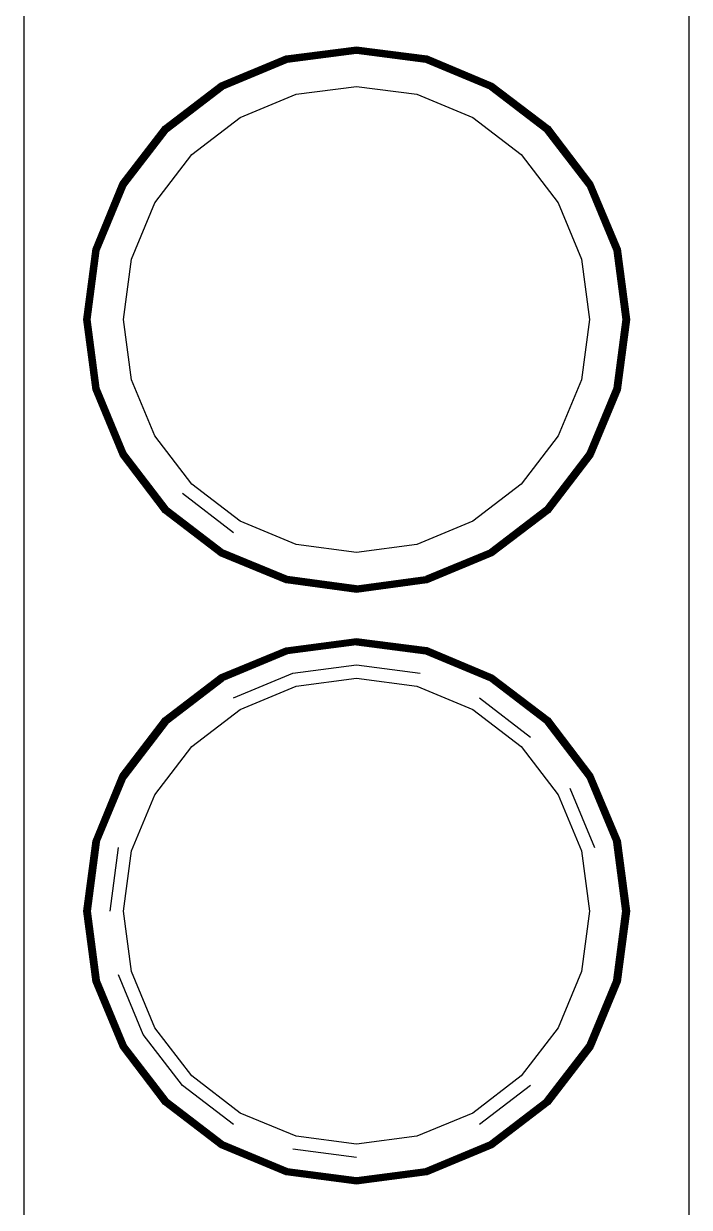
# Model space of a CAD drawing. Header units: metres. Extents: x 2.3 to 15.1, y 3 to 5.1.
# Drawn here: x 4.9542 to 4.9942, y 3.7339 to 3.805 of the extents above; entities that cross this region are included whole.
import ezdxf

# ---------------------------------------------------------------- set-up
doc = ezdxf.new("R2010")
doc.units = ezdxf.units.M
doc.layers.add('Edges', color=7, linetype='Continuous')

# ---------------------------------------------------------------- blocks, each defined once
blk = doc.blocks.new('Chemistry Lab table pl')
at = {"layer": 'Edges'}
for p, q in [((4.954183, 3.965), (4.954183, 3.645)), ((4.994183, 3.645), (4.994183, 3.965)), ((4.965984, 3.801423), (4.969942, 3.80305)), ((4.969942, 3.80305), (4.974183, 3.803598)), ((4.969952, 3.803011), (4.974183, 3.803568)), ((4.969969, 3.80295), (4.974183, 3.803528)), ((4.969975, 3.802925), (4.974183, 3.803479)), ((4.969983, 3.802898), (4.974183, 3.803451)), ((4.96999, 3.80287), (4.974183, 3.803422)), ((4.969998, 3.80284), (4.974183, 3.803391)), ((4.970006, 3.802809), (4.974183, 3.803359)), ((4.970015, 3.802777), (4.974183, 3.803325)), ((4.970024, 3.802744), (4.974183, 3.803291)), ((4.970033, 3.80271), (4.974183, 3.803257)), ((4.970042, 3.802677), (4.974183, 3.803222)), ((4.974183, 3.803598), (4.978428, 3.803063)), ((4.974183, 3.803568), (4.978414, 3.803011)), ((4.974183, 3.803528), (4.978397, 3.80295)), ((4.974183, 3.803479), (4.978391, 3.802925)), ((4.974183, 3.803451), (4.978383, 3.802898)), ((4.974183, 3.803422), (4.978376, 3.80287)), ((4.974183, 3.803391), (4.978368, 3.80284)), ((4.974183, 3.803359), (4.97836, 3.802809)), ((4.974183, 3.803325), (4.978351, 3.802777)), ((4.974183, 3.803291), (4.978342, 3.802744)), ((4.974183, 3.803257), (4.978333, 3.80271)), ((4.974183, 3.803222), (4.978324, 3.802677)), ((4.978428, 3.803063), (4.982371, 3.801404)), ((4.96601, 3.801378), (4.969952, 3.803011)), ((4.966042, 3.801323), (4.969969, 3.80295)), ((4.966054, 3.801301), (4.969975, 3.802925)), ((4.966068, 3.801277), (4.969983, 3.802898)), ((4.966083, 3.801251), (4.96999, 3.80287)), ((4.966098, 3.801225), (4.969998, 3.80284)), ((4.966115, 3.801197), (4.970006, 3.802809)), ((4.966131, 3.801168), (4.970015, 3.802777)), ((4.966148, 3.801138), (4.970024, 3.802744)), ((4.966166, 3.801108), (4.970033, 3.80271)), ((4.966183, 3.801078), (4.970042, 3.802677)), ((4.978324, 3.802677), (4.982183, 3.801078)), ((4.978333, 3.80271), (4.9822, 3.801108)), ((4.978342, 3.802744), (4.982218, 3.801138)), ((4.978351, 3.802777), (4.982235, 3.801168)), ((4.97836, 3.802809), (4.982251, 3.801197)), ((4.978368, 3.80284), (4.982268, 3.801225)), ((4.978376, 3.80287), (4.982283, 3.801251)), ((4.978383, 3.802898), (4.982298, 3.801277)), ((4.978391, 3.802925), (4.982312, 3.801301)), ((4.978397, 3.80295), (4.982336, 3.801344)), ((4.978414, 3.803011), (4.982371, 3.801404)), ((4.978414, 3.803011), (4.982356, 3.801378)), ((4.978414, 3.803011), (4.982336, 3.801344)), ((4.962588, 3.798817), (4.965984, 3.801423)), ((4.962613, 3.798792), (4.96601, 3.801378)), ((4.962638, 3.798767), (4.96601, 3.801378)), ((4.962669, 3.798736), (4.966042, 3.801323)), ((4.962687, 3.798717), (4.966054, 3.801301)), ((4.962707, 3.798698), (4.966068, 3.801277)), ((4.962728, 3.798677), (4.966083, 3.801251)), ((4.96275, 3.798655), (4.966098, 3.801225)), ((4.962773, 3.798632), (4.966115, 3.801197)), ((4.962796, 3.798609), (4.966131, 3.801168)), ((4.96282, 3.798585), (4.966148, 3.801138)), ((4.962845, 3.79856), (4.966166, 3.801108)), ((4.962869, 3.798536), (4.966183, 3.801078)), ((4.97056, 3.800745), (4.974183, 3.801222)), ((4.974183, 3.801222), (4.977806, 3.800745)), ((4.982183, 3.801078), (4.985497, 3.798536)), ((4.9822, 3.801108), (4.985521, 3.79856)), ((4.982218, 3.801138), (4.985546, 3.798585)), ((4.982235, 3.801168), (4.98557, 3.798609)), ((4.982251, 3.801197), (4.985593, 3.798632)), ((4.982268, 3.801225), (4.985616, 3.798655)), ((4.982283, 3.801251), (4.985638, 3.798677)), ((4.982298, 3.801277), (4.985659, 3.798698)), ((4.982312, 3.801301), (4.985679, 3.798717)), ((4.982336, 3.801344), (4.985728, 3.798767)), ((4.982336, 3.801344), (4.985697, 3.798736)), ((4.982356, 3.801378), (4.985728, 3.798767)), ((4.982371, 3.801404), (4.985778, 3.798817)), ((4.982371, 3.801404), (4.985753, 3.798792)), ((4.967183, 3.799346), (4.97056, 3.800745)), ((4.977806, 3.800745), (4.981183, 3.799346)), ((4.959982, 3.795421), (4.962588, 3.798817)), ((4.960013, 3.795403), (4.962613, 3.798792)), ((4.960043, 3.795386), (4.962638, 3.798767)), ((4.964284, 3.797121), (4.967183, 3.799346)), ((4.981183, 3.799346), (4.984082, 3.797121)), ((4.985728, 3.798767), (4.988284, 3.795363)), ((4.985728, 3.798767), (4.988339, 3.795395)), ((4.985753, 3.798792), (4.988365, 3.79541)), ((4.985778, 3.798817), (4.988365, 3.79541)), ((4.960043, 3.795386), (4.962669, 3.798736)), ((4.960082, 3.795363), (4.962669, 3.798736)), ((4.960104, 3.79535), (4.962687, 3.798717)), ((4.960128, 3.795337), (4.962707, 3.798698)), ((4.960153, 3.795322), (4.962728, 3.798677)), ((4.96018, 3.795306), (4.96275, 3.798655)), ((4.960208, 3.79529), (4.962773, 3.798632)), ((4.960237, 3.795274), (4.962796, 3.798609)), ((4.960266, 3.795257), (4.96282, 3.798585)), ((4.960296, 3.795239), (4.962845, 3.79856)), ((4.960327, 3.795222), (4.962869, 3.798536)), ((4.988039, 3.795222), (4.985497, 3.798536)), ((4.985521, 3.79856), (4.98807, 3.795239)), ((4.985546, 3.798585), (4.9881, 3.795257)), ((4.98557, 3.798609), (4.988129, 3.795274)), ((4.985593, 3.798632), (4.988158, 3.79529)), ((4.985616, 3.798655), (4.988186, 3.795306)), ((4.985638, 3.798677), (4.988213, 3.795322)), ((4.985659, 3.798698), (4.988238, 3.795337)), ((4.985679, 3.798717), (4.988262, 3.79535)), ((4.985697, 3.798736), (4.988284, 3.795363)), ((4.962059, 3.794222), (4.964284, 3.797121)), ((4.984082, 3.797121), (4.986307, 3.794222)), ((4.958355, 3.791463), (4.959982, 3.795421)), ((4.958355, 3.791463), (4.960013, 3.795403)), ((4.958412, 3.791448), (4.960043, 3.795386)), ((4.958455, 3.791436), (4.960082, 3.795363)), ((4.95848, 3.791429), (4.960104, 3.79535)), ((4.958507, 3.791422), (4.960128, 3.795337)), ((4.958535, 3.791415), (4.960153, 3.795322)), ((4.958565, 3.791407), (4.96018, 3.795306)), ((4.958596, 3.791398), (4.960208, 3.79529)), ((4.958628, 3.79139), (4.960237, 3.795274)), ((4.958661, 3.791381), (4.960266, 3.795257)), ((4.958695, 3.791372), (4.960296, 3.795239)), ((4.958728, 3.791363), (4.960327, 3.795222)), ((4.988039, 3.795222), (4.989638, 3.791363)), ((4.98807, 3.795239), (4.989671, 3.791372)), ((4.9881, 3.795257), (4.989705, 3.791381)), ((4.988129, 3.795274), (4.989738, 3.79139)), ((4.988158, 3.79529), (4.98977, 3.791398)), ((4.988186, 3.795306), (4.989801, 3.791407)), ((4.988213, 3.795322), (4.989831, 3.791415)), ((4.988238, 3.795337), (4.989859, 3.791422)), ((4.988262, 3.79535), (4.989886, 3.791429)), ((4.988284, 3.795363), (4.989911, 3.791436)), ((4.988284, 3.795363), (4.989954, 3.791448)), ((4.988339, 3.795395), (4.989954, 3.791448)), ((4.988365, 3.79541), (4.990023, 3.791466)), ((4.988365, 3.79541), (4.989988, 3.791457)), ((4.96066, 3.790845), (4.962059, 3.794222)), ((4.986307, 3.794222), (4.987706, 3.790845)), ((4.957797, 3.787222), (4.958355, 3.791463)), ((4.957855, 3.787222), (4.958412, 3.791448)), ((4.9579, 3.787222), (4.958455, 3.791436)), ((4.957926, 3.787222), (4.95848, 3.791429)), ((4.957954, 3.787222), (4.958507, 3.791422)), ((4.957983, 3.787222), (4.958535, 3.791415)), ((4.958014, 3.787222), (4.958565, 3.791407)), ((4.958046, 3.787222), (4.958596, 3.791398)), ((4.958079, 3.787222), (4.958628, 3.79139)), ((4.958114, 3.787222), (4.958661, 3.791381)), ((4.958148, 3.787222), (4.958695, 3.791372)), ((4.958183, 3.787222), (4.958728, 3.791363)), ((4.989638, 3.791363), (4.990183, 3.787222)), ((4.989671, 3.791372), (4.990218, 3.787222)), ((4.989705, 3.791381), (4.990252, 3.787222)), ((4.989738, 3.79139), (4.990287, 3.787222)), ((4.98977, 3.791398), (4.99032, 3.787222)), ((4.989801, 3.791407), (4.990352, 3.787222)), ((4.989831, 3.791415), (4.990383, 3.787222)), ((4.989859, 3.791422), (4.990412, 3.787222)), ((4.989886, 3.791429), (4.99044, 3.787222)), ((4.989911, 3.791436), (4.990466, 3.787222)), ((4.989954, 3.791448), (4.990511, 3.787222)), ((4.989954, 3.791448), (4.990546, 3.787222)), ((4.989988, 3.791457), (4.990546, 3.787222)), ((4.990023, 3.791466), (4.990581, 3.787222)), ((4.960183, 3.787222), (4.96066, 3.790845)), ((4.987706, 3.790845), (4.988183, 3.787222)), ((4.958355, 3.782981), (4.957797, 3.787222)), ((4.958394, 3.782991), (4.957797, 3.787222)), ((4.958394, 3.782991), (4.957855, 3.787222)), ((4.958455, 3.783007), (4.9579, 3.787222)), ((4.95848, 3.783014), (4.957926, 3.787222)), ((4.958507, 3.783021), (4.957954, 3.787222)), ((4.958535, 3.783029), (4.957983, 3.787222)), ((4.958565, 3.783037), (4.958014, 3.787222)), ((4.958596, 3.783045), (4.958046, 3.787222)), ((4.958628, 3.783054), (4.958079, 3.787222)), ((4.958661, 3.783063), (4.958114, 3.787222)), ((4.958695, 3.783072), (4.958148, 3.787222)), ((4.958728, 3.783081), (4.958183, 3.787222)), ((4.96066, 3.783598), (4.960183, 3.787222)), ((4.988183, 3.787222), (4.987706, 3.783598)), ((4.990183, 3.787222), (4.989638, 3.783081)), ((4.990218, 3.787222), (4.989671, 3.783072)), ((4.990252, 3.787222), (4.989705, 3.783063)), ((4.990287, 3.787222), (4.989738, 3.783054)), ((4.99032, 3.787222), (4.98977, 3.783045)), ((4.990352, 3.787222), (4.989801, 3.783037)), ((4.990383, 3.787222), (4.989831, 3.783029)), ((4.990412, 3.787222), (4.989859, 3.783021)), ((4.99044, 3.787222), (4.989886, 3.783014)), ((4.990466, 3.787222), (4.989911, 3.783007)), ((4.990546, 3.787222), (4.989972, 3.782991)), ((4.990511, 3.787222), (4.989972, 3.782991)), ((4.990581, 3.787222), (4.990023, 3.782978)), ((4.962059, 3.780222), (4.96066, 3.783598)), ((4.987706, 3.783598), (4.986307, 3.780222)), ((4.960001, 3.779034), (4.958355, 3.782981)), ((4.960027, 3.779049), (4.958394, 3.782991)), ((4.960001, 3.779034), (4.958394, 3.782991)), ((4.960082, 3.77908), (4.958455, 3.783007)), ((4.960104, 3.779093), (4.95848, 3.783014)), ((4.960128, 3.779107), (4.958507, 3.783021)), ((4.960153, 3.779122), (4.958535, 3.783029)), ((4.96018, 3.779137), (4.958565, 3.783037)), ((4.960208, 3.779153), (4.958596, 3.783045)), ((4.960237, 3.77917), (4.958628, 3.783054)), ((4.960266, 3.779187), (4.958661, 3.783063)), ((4.960296, 3.779204), (4.958695, 3.783072)), ((4.960327, 3.779222), (4.958728, 3.783081)), ((4.989638, 3.783081), (4.988039, 3.779222)), ((4.989671, 3.783072), (4.98807, 3.779204)), ((4.989705, 3.783063), (4.9881, 3.779187)), ((4.989738, 3.783054), (4.988129, 3.77917)), ((4.98977, 3.783045), (4.988158, 3.779153)), ((4.989801, 3.783037), (4.988186, 3.779137)), ((4.989831, 3.783029), (4.988213, 3.779122)), ((4.989859, 3.783021), (4.988238, 3.779107)), ((4.989886, 3.783014), (4.988262, 3.779093)), ((4.989911, 3.783007), (4.988284, 3.77908)), ((4.989972, 3.782991), (4.988339, 3.779049)), ((4.990023, 3.782978), (4.988384, 3.779023)), ((4.964284, 3.777322), (4.962059, 3.780222)), ((4.986307, 3.780222), (4.984082, 3.777322)), ((4.962588, 3.775626), (4.960001, 3.779034)), ((4.962613, 3.775652), (4.960001, 3.779034)), ((4.962638, 3.775676), (4.960027, 3.779049)), ((4.962669, 3.775708), (4.960082, 3.77908)), ((4.962687, 3.775726), (4.960104, 3.779093)), ((4.962707, 3.775746), (4.960128, 3.779107)), ((4.962728, 3.775767), (4.960153, 3.779122)), ((4.96275, 3.775789), (4.96018, 3.779137)), ((4.962773, 3.775811), (4.960208, 3.779153)), ((4.962796, 3.775835), (4.960237, 3.77917)), ((4.96282, 3.775859), (4.960266, 3.779187)), ((4.962845, 3.775883), (4.960296, 3.779204)), ((4.962869, 3.775908), (4.960327, 3.779222)), ((4.988039, 3.779222), (4.985497, 3.775908)), ((4.98807, 3.779204), (4.985521, 3.775883)), ((4.9881, 3.779187), (4.985546, 3.775859)), ((4.988129, 3.77917), (4.98557, 3.775835)), ((4.988158, 3.779153), (4.985593, 3.775811)), ((4.988186, 3.779137), (4.985616, 3.775789)), ((4.988213, 3.779122), (4.985638, 3.775767)), ((4.988238, 3.779107), (4.985659, 3.775746)), ((4.988262, 3.779093), (4.985679, 3.775726)), ((4.988284, 3.77908), (4.985697, 3.775708)), ((4.988284, 3.77908), (4.985728, 3.775676)), ((4.988339, 3.779049), (4.985728, 3.775676)), ((4.988339, 3.779049), (4.985753, 3.775652)), ((4.988384, 3.779023), (4.985775, 3.77563)), ((4.966783, 3.774405), (4.963718, 3.776757)), ((4.967183, 3.775097), (4.964284, 3.777322)), ((4.984082, 3.777322), (4.981183, 3.775097)), ((4.965986, 3.773024), (4.962588, 3.775626)), ((4.966002, 3.773051), (4.962613, 3.775652)), ((4.966019, 3.773082), (4.962638, 3.775676)), ((4.966002, 3.773051), (4.962638, 3.775676)), ((4.966042, 3.77312), (4.962669, 3.775708)), ((4.966054, 3.773143), (4.962687, 3.775726)), ((4.966068, 3.773167), (4.962707, 3.775746)), ((4.966083, 3.773192), (4.962728, 3.775767)), ((4.966098, 3.773219), (4.96275, 3.775789)), ((4.966115, 3.773247), (4.962773, 3.775811)), ((4.966131, 3.773276), (4.962796, 3.775835)), ((4.966148, 3.773305), (4.96282, 3.775859)), ((4.966166, 3.773335), (4.962845, 3.775883)), ((4.962869, 3.775908), (4.966183, 3.773365)), ((4.985497, 3.775908), (4.982183, 3.773365)), ((4.985521, 3.775883), (4.9822, 3.773335)), ((4.985546, 3.775859), (4.982218, 3.773305)), ((4.98557, 3.775835), (4.982235, 3.773276)), ((4.985593, 3.775811), (4.982251, 3.773247)), ((4.985616, 3.775789), (4.982268, 3.773219)), ((4.985638, 3.775767), (4.982283, 3.773192)), ((4.985659, 3.775746), (4.982298, 3.773167)), ((4.985679, 3.775726), (4.982312, 3.773143)), ((4.985697, 3.775708), (4.982324, 3.77312)), ((4.985728, 3.775676), (4.982324, 3.77312)), ((4.985728, 3.775676), (4.982356, 3.773065)), ((4.985753, 3.775652), (4.982356, 3.773065)), ((4.985775, 3.77563), (4.982376, 3.773031)), ((4.97056, 3.773699), (4.967183, 3.775097)), ((4.981183, 3.775097), (4.977806, 3.773699)), ((4.969983, 3.771545), (4.966068, 3.773167)), ((4.96999, 3.771574), (4.966083, 3.773192)), ((4.969998, 3.771604), (4.966098, 3.773219)), ((4.970006, 3.771635), (4.966115, 3.773247)), ((4.970015, 3.771667), (4.966131, 3.773276)), ((4.970024, 3.7717), (4.966148, 3.773305)), ((4.970033, 3.771733), (4.966166, 3.773335)), ((4.970042, 3.771767), (4.966183, 3.773365)), ((4.974183, 3.773222), (4.97056, 3.773699)), ((4.977806, 3.773699), (4.974183, 3.773222)), ((4.982183, 3.773365), (4.978324, 3.771767)), ((4.9822, 3.773335), (4.978333, 3.771733)), ((4.982218, 3.773305), (4.978342, 3.7717)), ((4.982235, 3.773276), (4.978351, 3.771667)), ((4.982251, 3.773247), (4.97836, 3.771635)), ((4.982268, 3.773219), (4.978368, 3.771604)), ((4.982283, 3.773192), (4.978376, 3.771574)), ((4.982298, 3.773167), (4.978383, 3.771545)), ((4.96994, 3.771386), (4.965986, 3.773024)), ((4.969948, 3.771417), (4.966002, 3.773051)), ((4.969957, 3.77145), (4.966019, 3.773082)), ((4.969969, 3.771494), (4.966042, 3.77312)), ((4.969975, 3.771519), (4.966054, 3.773143)), ((4.982312, 3.773143), (4.978391, 3.771519)), ((4.982324, 3.77312), (4.978397, 3.771494)), ((4.982356, 3.773065), (4.978414, 3.771432)), ((4.982376, 3.773031), (4.978426, 3.771386)), ((4.974183, 3.771222), (4.970042, 3.771767)), ((4.974183, 3.771222), (4.978324, 3.771767)), ((4.974183, 3.770823), (4.96994, 3.771386)), ((4.974183, 3.770875), (4.969948, 3.771417)), ((4.974183, 3.770875), (4.969957, 3.77145)), ((4.974183, 3.770915), (4.969969, 3.771494)), ((4.974183, 3.770965), (4.969975, 3.771519)), ((4.974183, 3.770992), (4.969983, 3.771545)), ((4.974183, 3.771022), (4.96999, 3.771574)), ((4.974183, 3.771053), (4.969998, 3.771604)), ((4.974183, 3.771085), (4.970006, 3.771635)), ((4.974183, 3.771118), (4.970015, 3.771667)), ((4.974183, 3.771152), (4.970024, 3.7717)), ((4.974183, 3.771187), (4.970033, 3.771733)), ((4.978333, 3.771733), (4.974183, 3.771187)), ((4.978342, 3.7717), (4.974183, 3.771152)), ((4.978351, 3.771667), (4.974183, 3.771118)), ((4.97836, 3.771635), (4.974183, 3.771085)), ((4.978368, 3.771604), (4.974183, 3.771053)), ((4.978376, 3.771574), (4.974183, 3.771022)), ((4.978383, 3.771545), (4.974183, 3.770992)), ((4.978391, 3.771519), (4.974183, 3.770965)), ((4.978397, 3.771494), (4.974183, 3.770915)), ((4.978414, 3.771432), (4.974183, 3.770875)), ((4.978426, 3.771386), (4.974183, 3.770823)), ((4.965984, 3.765868), (4.969942, 3.767494)), ((4.969942, 3.767494), (4.974183, 3.768042)), ((4.969952, 3.767456), (4.974183, 3.768013)), ((4.969952, 3.767456), (4.974183, 3.767973)), ((4.969963, 3.767417), (4.974183, 3.767973)), ((4.969975, 3.767369), (4.974183, 3.767923)), ((4.969983, 3.767343), (4.974183, 3.767896)), ((4.96999, 3.767314), (4.974183, 3.767866)), ((4.969998, 3.767284), (4.974183, 3.767835)), ((4.970006, 3.767253), (4.974183, 3.767803)), ((4.970015, 3.767221), (4.974183, 3.76777)), ((4.970024, 3.767188), (4.974183, 3.767736)), ((4.970033, 3.767155), (4.974183, 3.767701)), ((4.974183, 3.767666), (4.970042, 3.767121)), ((4.974183, 3.768042), (4.978428, 3.767507)), ((4.974183, 3.768013), (4.978418, 3.767471)), ((4.974183, 3.768013), (4.978409, 3.767438)), ((4.974183, 3.767973), (4.978397, 3.767394)), ((4.974183, 3.767973), (4.978409, 3.767438)), ((4.974183, 3.767923), (4.978391, 3.767369)), ((4.974183, 3.767896), (4.978383, 3.767343)), ((4.974183, 3.767866), (4.978376, 3.767314)), ((4.974183, 3.767835), (4.978368, 3.767284)), ((4.974183, 3.767803), (4.97836, 3.767253)), ((4.974183, 3.76777), (4.978351, 3.767221)), ((4.974183, 3.767736), (4.978342, 3.767188)), ((4.974183, 3.767701), (4.978333, 3.767155)), ((4.974183, 3.767666), (4.978324, 3.767121)), ((4.978418, 3.767471), (4.982356, 3.765823)), ((4.978428, 3.767507), (4.982371, 3.765848)), ((4.96601, 3.765823), (4.969952, 3.767456)), ((4.966042, 3.765768), (4.969963, 3.767417)), ((4.966054, 3.765745), (4.969975, 3.767369)), ((4.966068, 3.765721), (4.969983, 3.767343)), ((4.966083, 3.765696), (4.96999, 3.767314)), ((4.966098, 3.765669), (4.969998, 3.767284)), ((4.966115, 3.765641), (4.970006, 3.767253)), ((4.966131, 3.765612), (4.970015, 3.767221)), ((4.966148, 3.765583), (4.970024, 3.767188)), ((4.966166, 3.765553), (4.970033, 3.767155)), ((4.970042, 3.767121), (4.966183, 3.765523)), ((4.978324, 3.767121), (4.982183, 3.765523)), ((4.978333, 3.767155), (4.9822, 3.765553)), ((4.978342, 3.767188), (4.982218, 3.765583)), ((4.978351, 3.767221), (4.982235, 3.765612)), ((4.97836, 3.767253), (4.982251, 3.765641)), ((4.978368, 3.767284), (4.982268, 3.765669)), ((4.978376, 3.767314), (4.982283, 3.765696)), ((4.978383, 3.767343), (4.982298, 3.765721)), ((4.978391, 3.767369), (4.982312, 3.765745)), ((4.978397, 3.767394), (4.982336, 3.765788)), ((4.978409, 3.767438), (4.982356, 3.765823)), ((4.970353, 3.765962), (4.974183, 3.766466)), ((4.974183, 3.766466), (4.978013, 3.765962)), ((4.962588, 3.763262), (4.965984, 3.765868)), ((4.962624, 3.763225), (4.96601, 3.765823)), ((4.962669, 3.76318), (4.966042, 3.765768)), ((4.962687, 3.763162), (4.966054, 3.765745)), ((4.962707, 3.763142), (4.966068, 3.765721)), ((4.962728, 3.763121), (4.966083, 3.765696)), ((4.96275, 3.763099), (4.966098, 3.765669)), ((4.962773, 3.763077), (4.966115, 3.765641)), ((4.962796, 3.763053), (4.966131, 3.765612)), ((4.96282, 3.763029), (4.966148, 3.765583)), ((4.962845, 3.763005), (4.966166, 3.765553)), ((4.962869, 3.76298), (4.966183, 3.765523)), ((4.966783, 3.764483), (4.970353, 3.765962)), ((4.97056, 3.765189), (4.974183, 3.765666)), ((4.974183, 3.765666), (4.977806, 3.765189)), ((4.985497, 3.76298), (4.982183, 3.765523)), ((4.9822, 3.765553), (4.985521, 3.763005)), ((4.982218, 3.765583), (4.985546, 3.763029)), ((4.982235, 3.765612), (4.98557, 3.763053)), ((4.982251, 3.765641), (4.985593, 3.763077)), ((4.982268, 3.765669), (4.985616, 3.763099)), ((4.982283, 3.765696), (4.985638, 3.763121)), ((4.982298, 3.765721), (4.985659, 3.763142)), ((4.982312, 3.765745), (4.985679, 3.763162)), ((4.982336, 3.765788), (4.985728, 3.763212)), ((4.982336, 3.765788), (4.985697, 3.76318)), ((4.982356, 3.765823), (4.985728, 3.763212)), ((4.982356, 3.765823), (4.985753, 3.763236)), ((4.982371, 3.765848), (4.985778, 3.763262)), ((4.967183, 3.763791), (4.97056, 3.765189)), ((4.977806, 3.765189), (4.981183, 3.763791)), ((4.981583, 3.764483), (4.984648, 3.762131)), ((4.959982, 3.759865), (4.962588, 3.763262)), ((4.960013, 3.759848), (4.962624, 3.763225)), ((4.960061, 3.759819), (4.962624, 3.763225)), ((4.964284, 3.761566), (4.967183, 3.763791)), ((4.981183, 3.763791), (4.984082, 3.761566)), ((4.985728, 3.763212), (4.988339, 3.759839)), ((4.985728, 3.763212), (4.988284, 3.759808)), ((4.985753, 3.763236), (4.988365, 3.759854)), ((4.985778, 3.763262), (4.988365, 3.759854)), ((4.960061, 3.759819), (4.962669, 3.76318)), ((4.960104, 3.759795), (4.962687, 3.763162)), ((4.960128, 3.759781), (4.962707, 3.763142)), ((4.960153, 3.759766), (4.962728, 3.763121)), ((4.96018, 3.759751), (4.96275, 3.763099)), ((4.960208, 3.759735), (4.962773, 3.763077)), ((4.960237, 3.759718), (4.962796, 3.763053)), ((4.960266, 3.759701), (4.96282, 3.763029)), ((4.960296, 3.759684), (4.962845, 3.763005)), ((4.962869, 3.76298), (4.960327, 3.759666)), ((4.985497, 3.76298), (4.988039, 3.759666)), ((4.985521, 3.763005), (4.98807, 3.759684)), ((4.985546, 3.763029), (4.9881, 3.759701)), ((4.98557, 3.763053), (4.988129, 3.759718)), ((4.985593, 3.763077), (4.988158, 3.759735)), ((4.985616, 3.763099), (4.988186, 3.759751)), ((4.985638, 3.763121), (4.988213, 3.759766)), ((4.985659, 3.763142), (4.988238, 3.759781)), ((4.985679, 3.763162), (4.988262, 3.759795)), ((4.985697, 3.76318), (4.988284, 3.759808)), ((4.962059, 3.758666), (4.964284, 3.761566)), ((4.984082, 3.761566), (4.986307, 3.758666)), ((4.958365, 3.755905), (4.959982, 3.759865)), ((4.958365, 3.755905), (4.960013, 3.759848)), ((4.958394, 3.755897), (4.960013, 3.759848)), ((4.958432, 3.755887), (4.960061, 3.759819)), ((4.95848, 3.755874), (4.960104, 3.759795)), ((4.958507, 3.755867), (4.960128, 3.759781)), ((4.958535, 3.755859), (4.960153, 3.759766)), ((4.958565, 3.755851), (4.96018, 3.759751)), ((4.958596, 3.755843), (4.960208, 3.759735)), ((4.958628, 3.755834), (4.960237, 3.759718)), ((4.958661, 3.755825), (4.960266, 3.759701)), ((4.958695, 3.755816), (4.960296, 3.759684)), ((4.958728, 3.755807), (4.960327, 3.759666)), ((4.988039, 3.759666), (4.989638, 3.755807)), ((4.98807, 3.759684), (4.989671, 3.755816)), ((4.9881, 3.759701), (4.989705, 3.755825)), ((4.988129, 3.759718), (4.989738, 3.755834)), ((4.988158, 3.759735), (4.98977, 3.755843)), ((4.988186, 3.759751), (4.989801, 3.755851)), ((4.988213, 3.759766), (4.989831, 3.755859)), ((4.988238, 3.759781), (4.989859, 3.755867)), ((4.988262, 3.759795), (4.989886, 3.755874)), ((4.988284, 3.759808), (4.989911, 3.755881)), ((4.988284, 3.759808), (4.989954, 3.755892)), ((4.988339, 3.759839), (4.989954, 3.755892)), ((4.988365, 3.759854), (4.989988, 3.755901)), ((4.988365, 3.759854), (4.990023, 3.75591)), ((4.987, 3.759066), (4.988479, 3.755497)), ((4.96066, 3.75529), (4.962059, 3.758666)), ((4.986307, 3.758666), (4.987706, 3.75529)), ((4.957807, 3.751666), (4.958365, 3.755905)), ((4.957837, 3.751666), (4.958394, 3.755897)), ((4.957877, 3.751666), (4.958432, 3.755887)), ((4.957926, 3.751666), (4.95848, 3.755874)), ((4.957954, 3.751666), (4.958507, 3.755867)), ((4.957983, 3.751666), (4.958535, 3.755859)), ((4.958014, 3.751666), (4.958565, 3.755851)), ((4.958046, 3.751666), (4.958596, 3.755843)), ((4.958079, 3.751666), (4.958628, 3.755834)), ((4.958114, 3.751666), (4.958661, 3.755825)), ((4.958148, 3.751666), (4.958695, 3.755816)), ((4.958728, 3.755807), (4.958183, 3.751666)), ((4.959383, 3.751666), (4.959887, 3.755497)), ((4.990183, 3.751666), (4.989638, 3.755807)), ((4.989671, 3.755816), (4.990218, 3.751666)), ((4.989705, 3.755825), (4.990252, 3.751666)), ((4.989738, 3.755834), (4.990287, 3.751666)), ((4.98977, 3.755843), (4.99032, 3.751666)), ((4.989801, 3.755851), (4.990352, 3.751666)), ((4.989831, 3.755859), (4.990383, 3.751666)), ((4.989859, 3.755867), (4.990412, 3.751666)), ((4.989886, 3.755874), (4.99044, 3.751666)), ((4.989911, 3.755881), (4.990466, 3.751666)), ((4.989954, 3.755892), (4.990511, 3.751666)), ((4.989954, 3.755892), (4.990466, 3.751666)), ((4.989954, 3.755892), (4.990546, 3.751666)), ((4.989988, 3.755901), (4.990546, 3.751666)), ((4.989988, 3.755901), (4.990581, 3.751666)), ((4.990023, 3.75591), (4.990581, 3.751666)), ((4.960183, 3.751666), (4.96066, 3.75529)), ((4.987706, 3.75529), (4.988183, 3.751666)), ((4.958355, 3.747425), (4.957807, 3.751666)), ((4.958412, 3.74744), (4.957837, 3.751666)), ((4.958412, 3.74744), (4.957877, 3.751666)), ((4.958455, 3.747452), (4.957877, 3.751666)), ((4.95848, 3.747459), (4.957926, 3.751666)), ((4.958507, 3.747466), (4.957954, 3.751666)), ((4.958535, 3.747473), (4.957983, 3.751666)), ((4.958565, 3.747481), (4.958014, 3.751666)), ((4.958596, 3.74749), (4.958046, 3.751666)), ((4.958628, 3.747498), (4.958079, 3.751666)), ((4.958661, 3.747507), (4.958114, 3.751666)), ((4.958695, 3.747516), (4.958148, 3.751666)), ((4.958183, 3.751666), (4.958728, 3.747525)), ((4.96066, 3.748043), (4.960183, 3.751666)), ((4.988183, 3.751666), (4.987706, 3.748043)), ((4.989638, 3.747525), (4.990183, 3.751666)), ((4.990218, 3.751666), (4.989671, 3.747516)), ((4.990252, 3.751666), (4.989705, 3.747507)), ((4.990287, 3.751666), (4.989738, 3.747498)), ((4.99032, 3.751666), (4.98977, 3.74749)), ((4.990352, 3.751666), (4.989801, 3.747481)), ((4.990383, 3.751666), (4.989831, 3.747473)), ((4.990412, 3.751666), (4.989859, 3.747466)), ((4.99044, 3.751666), (4.989886, 3.747459)), ((4.990466, 3.751666), (4.989911, 3.747452)), ((4.990511, 3.751666), (4.989954, 3.74744)), ((4.990546, 3.751666), (4.989988, 3.747431)), ((4.990581, 3.751666), (4.989988, 3.747431)), ((4.990581, 3.751666), (4.990023, 3.747422)), ((4.961366, 3.744266), (4.959887, 3.747836)), ((4.962059, 3.744666), (4.96066, 3.748043)), ((4.987706, 3.748043), (4.986307, 3.744666)), ((4.960027, 3.743493), (4.958355, 3.747425)), ((4.960001, 3.743478), (4.958355, 3.747425)), ((4.960082, 3.743525), (4.958412, 3.74744)), ((4.960027, 3.743493), (4.958412, 3.74744)), ((4.960082, 3.743525), (4.958455, 3.747452)), ((4.960104, 3.743538), (4.95848, 3.747459)), ((4.960128, 3.743552), (4.958507, 3.747466)), ((4.960153, 3.743566), (4.958535, 3.747473)), ((4.96018, 3.743582), (4.958565, 3.747481)), ((4.960208, 3.743598), (4.958596, 3.74749)), ((4.960237, 3.743614), (4.958628, 3.747498)), ((4.960266, 3.743632), (4.958661, 3.747507)), ((4.960296, 3.743649), (4.958695, 3.747516)), ((4.958728, 3.747525), (4.960327, 3.743666)), ((4.988039, 3.743666), (4.989638, 3.747525)), ((4.989671, 3.747516), (4.98807, 3.743649)), ((4.989705, 3.747507), (4.9881, 3.743632)), ((4.989738, 3.747498), (4.988129, 3.743614)), ((4.98977, 3.74749), (4.988158, 3.743598)), ((4.989801, 3.747481), (4.988186, 3.743582)), ((4.989831, 3.747473), (4.988213, 3.743566)), ((4.989859, 3.747466), (4.988238, 3.743552)), ((4.989886, 3.747459), (4.988262, 3.743538)), ((4.989911, 3.747452), (4.988305, 3.743513)), ((4.989954, 3.74744), (4.988339, 3.743493)), ((4.989988, 3.747431), (4.988339, 3.743493)), ((4.989988, 3.747431), (4.988384, 3.743467)), ((4.990023, 3.747422), (4.988384, 3.743467)), ((4.963718, 3.741201), (4.961366, 3.744266)), ((4.964284, 3.741767), (4.962059, 3.744666)), ((4.986307, 3.744666), (4.984082, 3.741767)), ((4.962588, 3.740071), (4.960001, 3.743478)), ((4.962624, 3.740108), (4.960027, 3.743493)), ((4.962669, 3.740153), (4.960082, 3.743525)), ((4.962687, 3.740171), (4.960104, 3.743538)), ((4.962707, 3.74019), (4.960128, 3.743552)), ((4.962728, 3.740211), (4.960153, 3.743566)), ((4.96275, 3.740233), (4.96018, 3.743582)), ((4.962773, 3.740256), (4.960208, 3.743598)), ((4.962796, 3.740279), (4.960237, 3.743614)), ((4.96282, 3.740303), (4.960266, 3.743632)), ((4.962845, 3.740328), (4.960296, 3.743649)), ((4.962869, 3.740353), (4.960327, 3.743666)), ((4.985497, 3.740353), (4.988039, 3.743666)), ((4.98807, 3.743649), (4.985521, 3.740328)), ((4.9881, 3.743632), (4.985546, 3.740303)), ((4.988129, 3.743614), (4.98557, 3.740279)), ((4.988158, 3.743598), (4.985593, 3.740256)), ((4.988186, 3.743582), (4.985616, 3.740233)), ((4.988213, 3.743566), (4.985638, 3.740211)), ((4.988238, 3.743552), (4.985659, 3.74019)), ((4.988262, 3.743538), (4.985679, 3.740171)), ((4.988305, 3.743513), (4.985713, 3.740136)), ((4.988339, 3.743493), (4.985713, 3.740136)), ((4.988339, 3.743493), (4.985753, 3.740096)), ((4.988384, 3.743467), (4.985775, 3.740074)), ((4.966783, 3.738849), (4.963718, 3.741201)), ((4.967183, 3.739542), (4.964284, 3.741767)), ((4.984082, 3.741767), (4.981183, 3.739542)), ((4.984648, 3.741201), (4.981583, 3.738849)), ((4.965986, 3.737469), (4.962588, 3.740071)), ((4.96601, 3.73751), (4.962624, 3.740108)), ((4.966042, 3.737565), (4.962669, 3.740153)), ((4.966054, 3.737587), (4.962687, 3.740171)), ((4.966068, 3.737611), (4.962707, 3.74019)), ((4.966083, 3.737637), (4.962728, 3.740211)), ((4.966098, 3.737663), (4.96275, 3.740233)), ((4.966115, 3.737691), (4.962773, 3.740256)), ((4.966131, 3.73772), (4.962796, 3.740279)), ((4.966148, 3.73775), (4.96282, 3.740303)), ((4.966166, 3.73778), (4.962845, 3.740328)), ((4.962869, 3.740353), (4.966183, 3.73781)), ((4.982183, 3.73781), (4.985497, 3.740353)), ((4.985521, 3.740328), (4.9822, 3.73778)), ((4.985546, 3.740303), (4.982218, 3.73775)), ((4.98557, 3.740279), (4.982235, 3.73772)), ((4.985593, 3.740256), (4.982251, 3.737691)), ((4.985616, 3.740233), (4.982268, 3.737663)), ((4.985638, 3.740211), (4.982283, 3.737637)), ((4.985659, 3.74019), (4.982298, 3.737611)), ((4.985679, 3.740171), (4.982312, 3.737587)), ((4.985713, 3.740136), (4.982336, 3.737544)), ((4.985753, 3.740096), (4.982356, 3.73751)), ((4.985775, 3.740074), (4.982376, 3.737475)), ((4.97056, 3.738143), (4.967183, 3.739542)), ((4.981183, 3.739542), (4.977806, 3.738143)), ((4.969983, 3.73599), (4.966068, 3.737611)), ((4.96999, 3.736018), (4.966083, 3.737637)), ((4.969998, 3.736048), (4.966098, 3.737663)), ((4.970006, 3.736079), (4.966115, 3.737691)), ((4.970015, 3.736111), (4.966131, 3.73772)), ((4.970024, 3.736144), (4.966148, 3.73775)), ((4.970033, 3.736178), (4.966166, 3.73778)), ((4.966183, 3.73781), (4.970042, 3.736211)), ((4.974183, 3.737666), (4.97056, 3.738143)), ((4.977806, 3.738143), (4.974183, 3.737666)), ((4.978324, 3.736211), (4.982183, 3.73781)), ((4.9822, 3.73778), (4.978333, 3.736178)), ((4.982218, 3.73775), (4.978342, 3.736144)), ((4.982235, 3.73772), (4.978351, 3.736111)), ((4.982251, 3.737691), (4.97836, 3.736079)), ((4.982268, 3.737663), (4.978368, 3.736048)), ((4.982283, 3.737637), (4.978376, 3.736018)), ((4.982298, 3.737611), (4.978383, 3.73599)), ((4.96994, 3.735831), (4.965986, 3.737469)), ((4.969952, 3.735877), (4.96601, 3.73751)), ((4.969969, 3.735938), (4.966042, 3.737565)), ((4.969975, 3.735963), (4.966054, 3.737587)), ((4.974183, 3.736866), (4.970353, 3.737371)), ((4.982312, 3.737587), (4.978391, 3.735963)), ((4.982336, 3.737544), (4.978397, 3.735938)), ((4.982336, 3.737544), (4.978409, 3.735895)), ((4.982356, 3.73751), (4.978409, 3.735895)), ((4.982356, 3.73751), (4.978418, 3.735861)), ((4.982376, 3.737475), (4.978418, 3.735861)), ((4.982376, 3.737475), (4.978426, 3.735831)), ((4.970042, 3.736211), (4.974183, 3.735666)), ((4.974183, 3.735666), (4.978324, 3.736211)), ((4.974183, 3.735268), (4.96994, 3.735831)), ((4.974183, 3.73532), (4.969952, 3.735877)), ((4.974183, 3.73536), (4.969969, 3.735938)), ((4.974183, 3.735409), (4.969975, 3.735963)), ((4.974183, 3.735437), (4.969983, 3.73599)), ((4.974183, 3.735466), (4.96999, 3.736018)), ((4.974183, 3.735497), (4.969998, 3.736048)), ((4.974183, 3.735529), (4.970006, 3.736079)), ((4.974183, 3.735563), (4.970015, 3.736111)), ((4.974183, 3.735597), (4.970024, 3.736144)), ((4.974183, 3.735631), (4.970033, 3.736178)), ((4.978333, 3.736178), (4.974183, 3.735631)), ((4.978342, 3.736144), (4.974183, 3.735597)), ((4.978351, 3.736111), (4.974183, 3.735563)), ((4.97836, 3.736079), (4.974183, 3.735529)), ((4.978368, 3.736048), (4.974183, 3.735497)), ((4.978376, 3.736018), (4.974183, 3.735466)), ((4.978383, 3.73599), (4.974183, 3.735437)), ((4.978391, 3.735963), (4.974183, 3.735409)), ((4.978397, 3.735938), (4.974183, 3.73536)), ((4.978409, 3.735895), (4.974183, 3.73532)), ((4.978418, 3.735861), (4.974183, 3.73532)), ((4.978418, 3.735861), (4.974183, 3.735268)), ((4.978426, 3.735831), (4.974183, 3.735268))]:
    blk.add_line(p, q, dxfattribs=at)

msp = doc.modelspace()

# ---------------------------------------------------------------- block references
msp.add_blockref('Chemistry Lab table pl', (0, 0))

doc.saveas('drawing.dxf')
